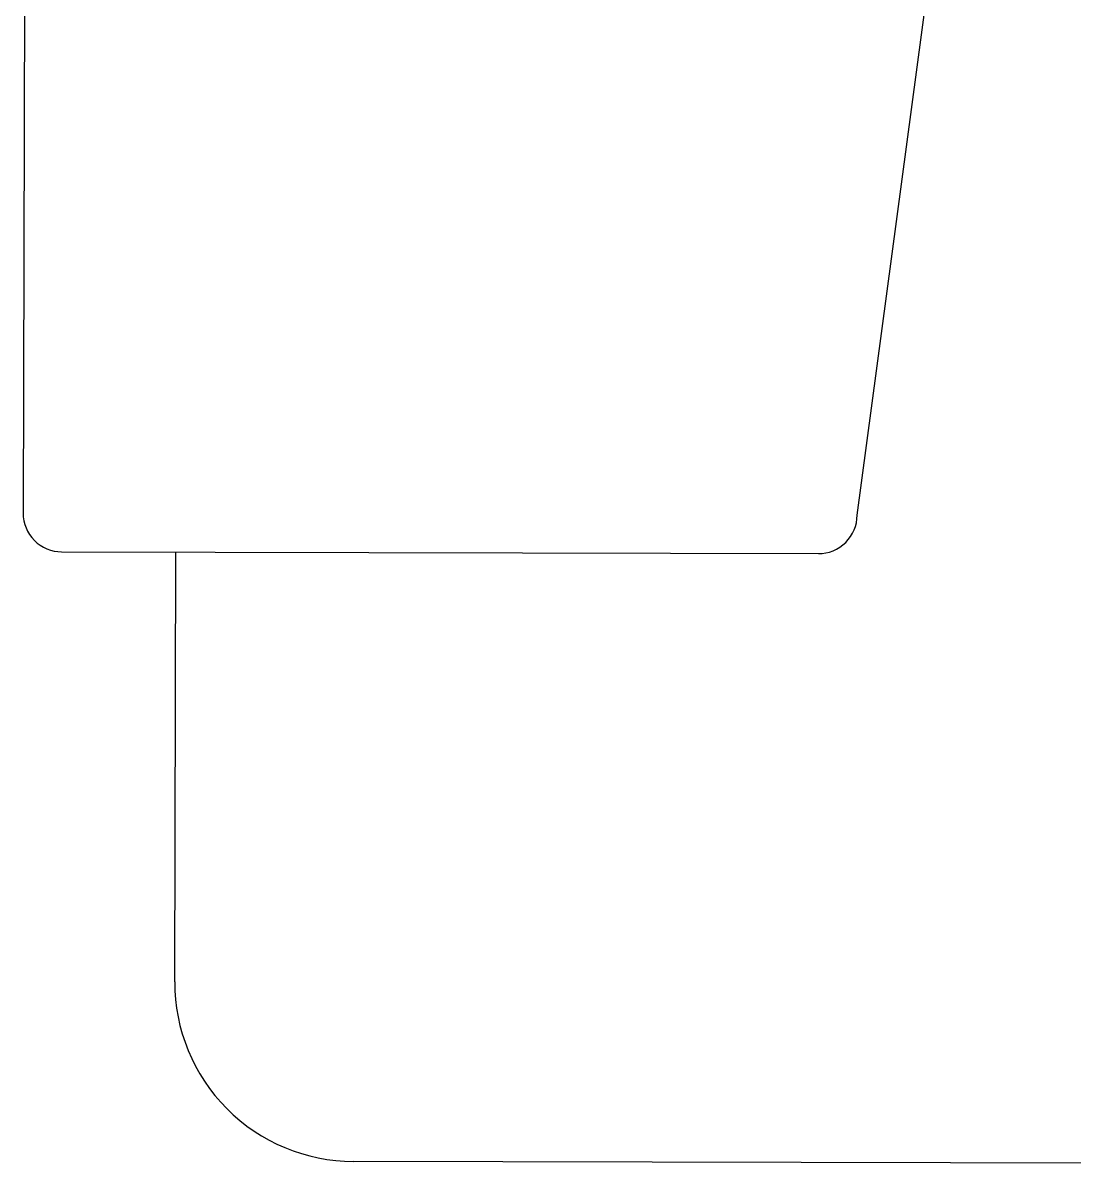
# Paper-space layout 'office1 floor1' of a CAD drawing. Header units: inches. Extents: x 0.3 to 10.8, y 1.4 to 4.2.
# Drawn here: x 7.2266 to 7.2753, y 2.8149 to 2.8684 of the extents above; entities that cross this region are included whole.
import ezdxf

# ---------------------------------------------------------------- set-up
doc = ezdxf.new("R2010")
doc.units = ezdxf.units.IN
doc.header["$MEASUREMENT"] = 0
doc.layers.get('0').update_dxf_attribs({"lineweight": 0})

psp = doc.layouts.new('office1 floor1')

# ---------------------------------------------------------------- linework, layer by layer
at = {"color": 7, "linetype": 'ByBlock', "lineweight": -2}
for p, q in [((7.226735428981701, 2.913711356437328), (7.226570706780286, 2.845692859193503)), ((7.265215769364067, 2.845599271418998), (7.274330293834399, 2.913596094688956)), ((7.228356332439312, 2.843898563944938), (7.249712303884156, 2.843846845621657)), ((7.233595127768774, 2.823966969428687), (7.233643365633435, 2.843885760196217)), ((7.249712303884156, 2.843846845621657), (7.263421474115511, 2.843813645759979)), ((7.557361931585285, 2.814880617619933), (7.241877250491465, 2.815644635251703))]:
    psp.add_line(p, q, dxfattribs=at)
for centre, radius, start, end in [((7.22836066723409, 2.845688524398726), 0.001789965702623297, 179.8612455601792, 269.8612455601793), ((7.263427786274898, 2.845601619248619), 0.001787984630653773, 269.7977270957758, 359.9247640246093), ((7.241897356218618, 2.823946863701532), 0.008302252795088467, 179.8612455601792, 269.8612455601793)]:
    psp.add_arc(centre, radius, start, end, dxfattribs=at)

doc.saveas('drawing.dxf')
